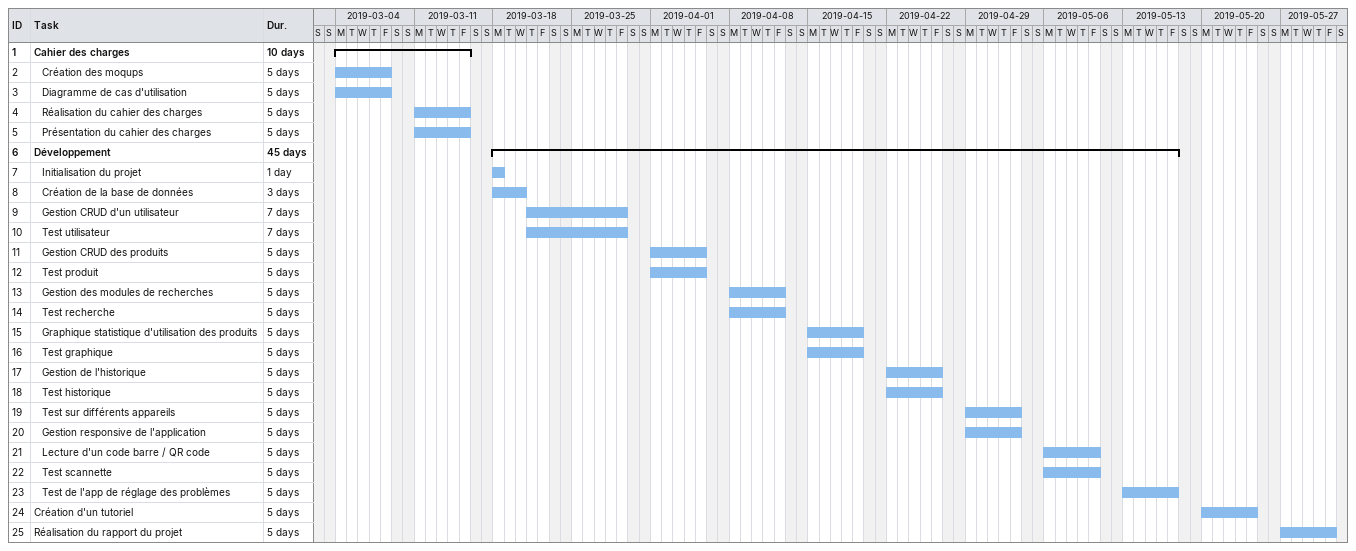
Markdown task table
| ID | Level | Task | Duration | Start | Finish |
|---|---|---|---|---|---|
| 1 | 1 | **Cahier des charges** | 10d | 2019-03-04 | 2019-03-15 |
| 2 | 2 | Création des moqups | 5d | 2019-03-04 | 2019-03-08 |
| 3 | 2 | Diagramme de cas d'utilisation | 5d | 2019-03-04 | 2019-03-08 |
| 4 | 2 | Réalisation du cahier des charges | 5d | 2019-03-11 | 2019-03-15 |
| 5 | 2 | Présentation du cahier des charges | 5d | 2019-03-11 | 2019-03-15 |
| 6 | 1 | **Développement** | 45d | 2019-03-18 | 2019-05-17 |
| 7 | 2 | Initialisation du projet | 1d | 2019-03-18 | 2019-03-18 |
| 8 | 2 | Création de la base de données | 3d | 2019-03-18 | 2019-03-20 |
| 9 | 2 | Gestion CRUD d'un utilisateur | 7d | 2019-03-21 | 2019-03-29 |
| 10 | 2 | Test utilisateur | 7d | 2019-03-21 | 2019-03-29 |
| 11 | 2 | Gestion CRUD des produits | 5d | 2019-04-01 | 2019-04-05 |
| 12 | 2 | Test produit | 5d | 2019-04-01 | 2019-04-05 |
| 13 | 2 | Gestion des modules de recherches | 5d | 2019-04-08 | 2019-04-12 |
| 14 | 2 | Test recherche | 5d | 2019-04-08 | 2019-04-12 |
| 15 | 2 | Graphique statistique d'utilisation des produits | 5d | 2019-04-15 | 2019-04-19 |
| 16 | 2 | Test graphique | 5d | 2019-04-15 | 2019-04-19 |
| 17 | 2 | Gestion de l'historique | 5d | 2019-04-22 | 2019-04-26 |
| 18 | 2 | Test historique | 5d | 2019-04-22 | 2019-04-26 |
| 19 | 2 | Test sur différents appareils | 5d | 2019-04-29 | 2019-05-03 |
| 20 | 2 | Gestion responsive de l'application | 5d | 2019-04-29 | 2019-05-03 |
| 21 | 2 | Lecture d'un code barre / QR code | 5d | 2019-05-06 | 2019-05-10 |
| 22 | 2 | Test scannette | 5d | 2019-05-06 | 2019-05-10 |
| 23 | 2 | Test de l'app de réglage des problèmes | 5d | 2019-05-13 | 2019-05-17 |
| 24 | 1 | Création d'un tutoriel | 5d | 2019-05-20 | 2019-05-24 |
| 25 | 1 | Réalisation du rapport du projet | 5d | 2019-05-27 | 2019-05-31 |
